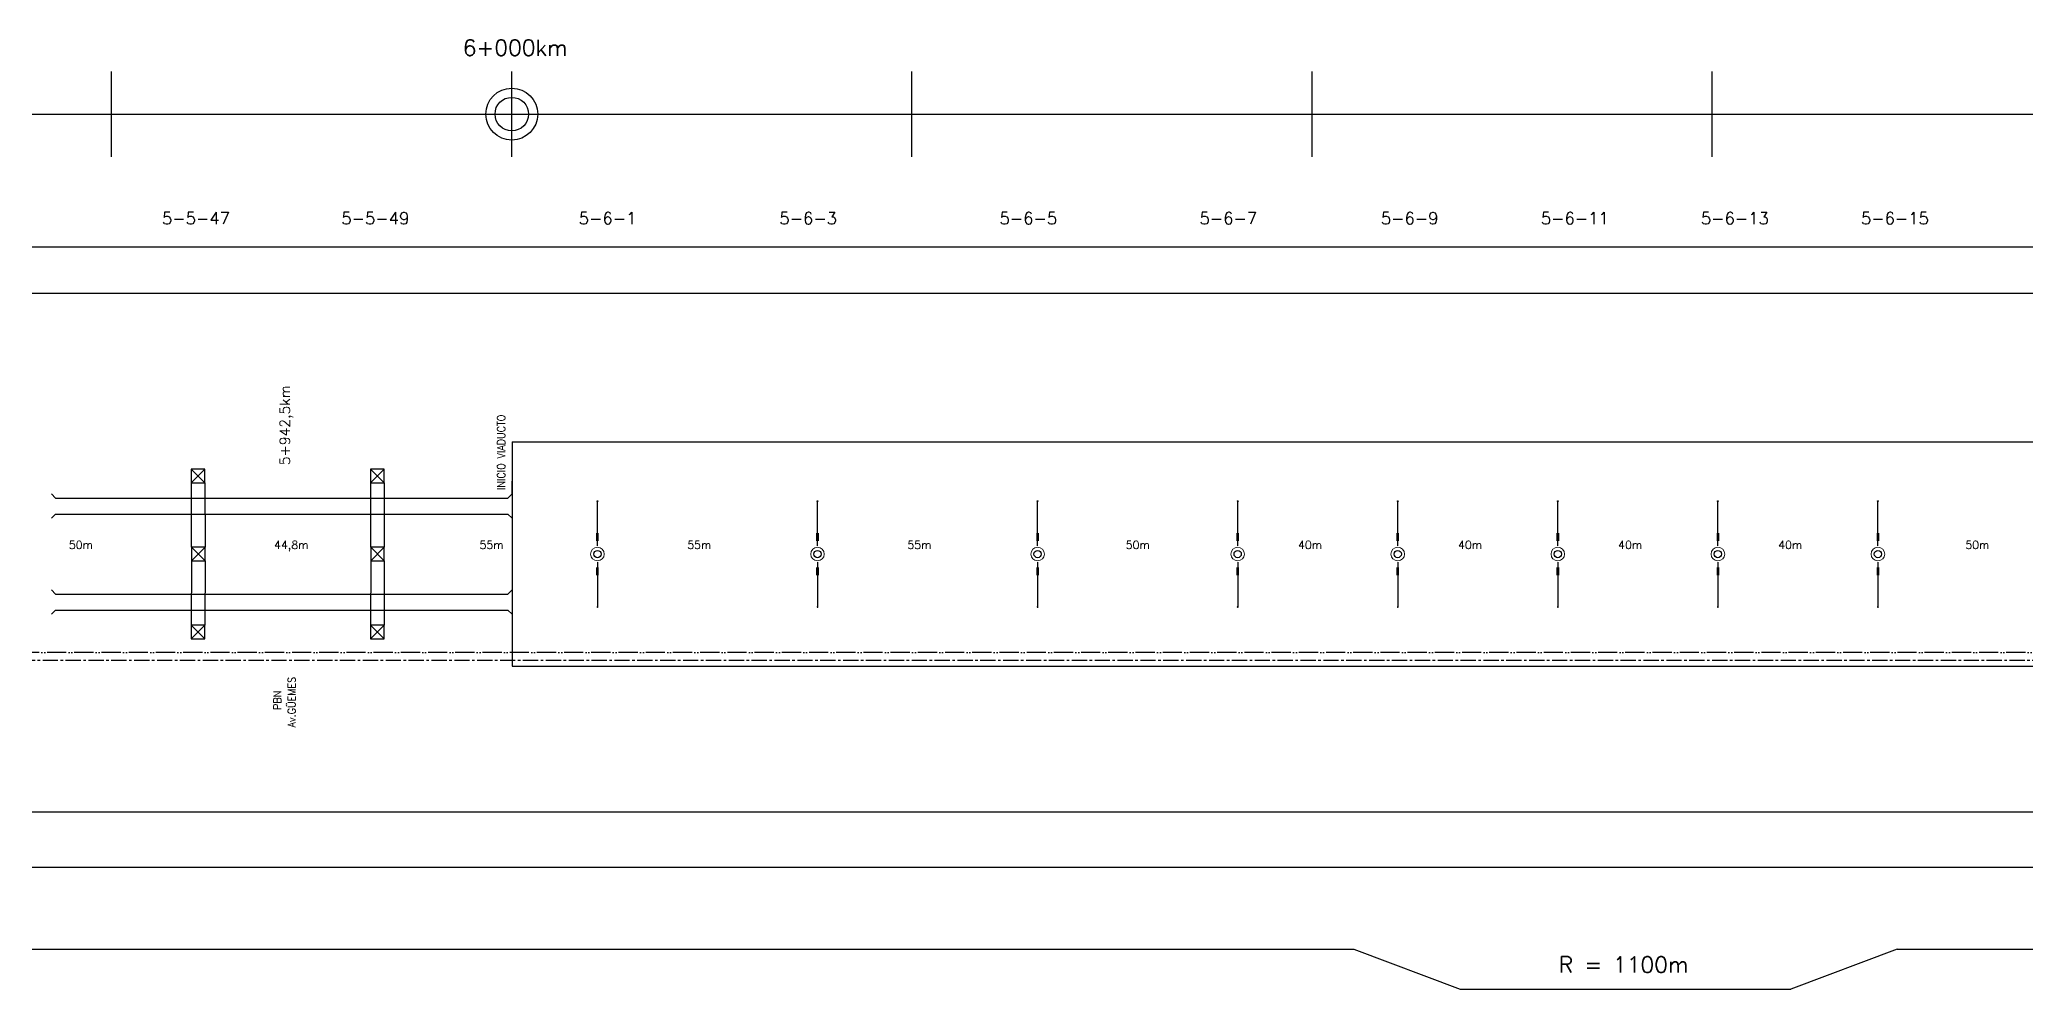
# Model space of a CAD drawing. Header units: millimetres. Extents: x 56 to 21898, y 218 to 1565.
# Drawn here: x 1950.2 to 2446.4, y 218.3 to 455.6 of the extents above; entities that cross this region are included whole.
import ezdxf

# ---------------------------------------------------------------- set-up
doc = ezdxf.new("R2010")
doc.units = ezdxf.units.MM
doc.linetypes.add('ACAD_ISO05W100', pattern=[33, 24, -3, 0, -3, 0, -3])
doc.linetypes.add('CENTER2', pattern=[28.575, 19.05, -3.175, 3.175, -3.175])
for name, color, linetype in [('Brazos', 9, 'Continuous'), ('Cable subt 1x300', 5, 'Continuous'), ('cable subt MT 2x1x35mm2', 1, 'Continuous'), ('longitud vano', 7, 'Continuous'), ('Nº de poste', 6, 'Continuous'), ('POSTES', 8, 'Continuous'), ('progresivas', 4, 'Continuous'), ('TEXTOS', 3, 'Continuous')]:
    doc.layers.add(name, color=color, linetype=linetype)
doc.styles.add('STYLE1', font='romans.shx')

# ---------------------------------------------------------------- blocks, each defined once
blk = doc.blocks.new('Poste metálico')
at = {"layer": 'POSTES', "lineweight": 18}
blk.add_circle((0, 0), 1.7, dxfattribs=at)
at = {"layer": 'POSTES'}
blk.add_circle((0, 0), 0.912, dxfattribs=at)
blk = doc.blocks.new('Brazo')
at = {"layer": 'Brazos'}
for p, q in [((0, 0.2), (0, -10.98)), ((-0.3, -1.23), (0.3, -1.23)), ((-0.3, -1.43), (0.3, -1.43)), ((-0.3, -1.64), (0.3, -1.64)), ((-0.3, -1.84), (0.3, -1.84)), ((-0.3, -2.04), (0.3, -2.04)), ((-0.3, -2.25), (0.3, -2.25)), ((-0.3, -2.45), (0.3, -2.45)), ((-0.3, -2.66), (0.3, -2.66)), ((-0.3, -2.86), (0.3, -2.86))]:
    blk.add_line(p, q, dxfattribs=at)
for start, end in [(37.0199, 217.0199), (217.0199, 37.0199)]:
    blk.add_arc((0, -10.98), 0.102, start, end, dxfattribs=at)

msp = doc.modelspace()

# ---------------------------------------------------------------- linework, layer by layer
for p, q in [((1968.1506, 426.3383), (1968.1506, 447.6025)), ((2068.1506, 426.3383), (2068.1506, 447.6025)), ((2168.1506, 426.3383), (2168.1506, 447.6025)), ((2268.1506, 426.3383), (2268.1506, 447.6025)), ((2368.1506, 426.3383), (2368.1506, 447.6025)), ((68.1506, 436.9704), (21897.5602, 436.9704)), ((68.1506, 403.8502), (21897.5602, 403.8502)), ((68.1506, 392.2176), (21897.5602, 392.2176)), ((2068.2112, 355.0418), (3601.1506, 355.0418)), ((2068.2112, 355.0418), (2068.2112, 299.0418)), ((2068.2112, 342.1024), (2068.2112, 345.2394)), ((1954.1506, 341.0418), (1953.0899, 342.1024)), ((1954.1506, 341.0418), (2067.1506, 341.0418)), ((2067.1506, 341.0418), (2068.2112, 342.1024)), ((1954.1506, 337.0418), (1953.0899, 335.9811)), ((1954.1506, 337.0418), (2067.1506, 337.0418)), ((2067.1506, 337.0418), (2068.2112, 335.9811)), ((1954.1506, 317.0418), (1953.0899, 318.1024)), ((2067.1506, 317.0418), (2068.2112, 318.1024)), ((1954.1506, 313.0418), (1953.0899, 311.9811)), ((1954.1506, 317.0418), (2067.1506, 317.0418)), ((1954.1506, 313.0418), (2067.1506, 313.0418)), ((2067.1506, 313.0418), (2068.2112, 311.9811)), ((2068.2112, 311.9811), (2068.2112, 300.0872)), ((2068.2112, 299.0418), (3869.1506, 299.0418)), ((68.1506, 262.6383), (21897.5602, 262.6383)), ((68.1506, 248.8066), (21897.5602, 248.8066)), ((1881.9777, 228.284), (2278.5802, 228.284)), ((2278.5802, 228.284), (2305.1702, 218.284)), ((2414.3405, 228.284), (2387.7505, 218.284)), ((2414.3405, 228.284), (3431.8393, 228.284)), ((2305.1702, 218.284), (2387.7505, 218.284))]:
    msp.add_line(p, q)
for radius in [6.4757, 4.1956]:
    msp.add_circle((2068.1506, 436.9704), radius)
at = {"layer": 'Cable subt 1x300', "linetype": 'ACAD_ISO05W100', "ltscale": 0.2}
msp.add_lwpolyline([(3950.035, 346.5185), (3942.4241, 346.5185), (3942.4241, 302.4254), (1920.8274, 302.4254), (1920.8274, 346.5185), (1917.5822, 346.5185)], dxfattribs=at)
at = {"layer": 'cable subt MT 2x1x35mm2', "linetype": 'CENTER2', "ltscale": 0.2}
msp.add_lwpolyline([(3951.3639, 307.5596), (3949.2661, 307.5596), (3949.2661, 300.4636), (1918.596, 300.4636), (1918.596, 307.565), (1916.2171, 307.565)], dxfattribs=at)
at = {"layer": 'POSTES'}
for p, q in [((1988.0506, 348.2185), (1991.4506, 344.8185)), ((1988.0506, 344.8185), (1991.4506, 348.2185)), ((2032.8506, 348.2185), (2036.2506, 344.8185)), ((2032.8506, 344.8185), (2036.2506, 348.2185)), ((1988.0506, 344.8185), (1988.0506, 328.7872)), ((1991.4506, 344.8185), (1991.496, 328.7872)), ((2032.8506, 344.8185), (2032.8506, 328.7872)), ((2036.2506, 344.8185), (2036.296, 328.7872)), ((1988.096, 328.7872), (1991.496, 325.3872)), ((1988.096, 325.3872), (1991.496, 328.7872)), ((2032.896, 328.7872), (2036.296, 325.3872)), ((2032.896, 325.3872), (2036.296, 328.7872)), ((1988.096, 325.3872), (1988.0506, 309.265)), ((1991.496, 325.3872), (1991.4506, 309.265)), ((2032.896, 325.3872), (2032.8506, 309.265)), ((2036.296, 325.3872), (2036.2506, 309.265)), ((1988.0506, 309.265), (1991.4506, 305.865)), ((1988.0506, 305.865), (1991.4506, 309.265)), ((2032.8506, 309.265), (2036.2506, 305.865)), ((2032.8506, 305.865), (2036.2506, 309.265))]:
    msp.add_line(p, q, dxfattribs=at)
for points in [[(1988.0506, 344.8185), (1991.4506, 344.8185), (1991.4506, 348.2185), (1988.0506, 348.2185)], [(2032.8506, 344.8185), (2036.2506, 344.8185), (2036.2506, 348.2185), (2032.8506, 348.2185)], [(1988.096, 325.3872), (1991.496, 325.3872), (1991.496, 328.7872), (1988.096, 328.7872)], [(2032.896, 325.3872), (2036.296, 325.3872), (2036.296, 328.7872), (2032.896, 328.7872)], [(1988.0506, 305.865), (1991.4506, 305.865), (1991.4506, 309.265), (1988.0506, 309.265)], [(2032.8506, 305.865), (2036.2506, 305.865), (2036.2506, 309.265), (2032.8506, 309.265)]]:
    msp.add_lwpolyline(points, close=True, dxfattribs=at)

# ---------------------------------------------------------------- block references
at = {"layer": 'Brazos', "xscale": -1, "rotation": 180}
for p in [(2089.5504, 329.2818), (2144.5505, 329.2818), (2199.5504, 329.2818), (2249.5504, 329.2818), (2289.5504, 329.2818), (2329.5504, 329.2818), (2369.5504, 329.2818), (2409.5504, 329.2818)]:
    msp.add_blockref('Brazo', p, dxfattribs=at)
at = {"layer": 'Brazos'}
for p in [(2089.5504, 324.8018), (2144.5505, 324.8018), (2199.5504, 324.8018), (2249.5504, 324.8018), (2289.5504, 324.8018), (2329.5504, 324.8018), (2369.5504, 324.8018), (2409.5504, 324.8018)]:
    msp.add_blockref('Brazo', p, dxfattribs=at)
at = {"layer": 'POSTES'}
for p in [(2089.5506, 327.0418), (2144.5507, 327.0418), (2199.5506, 327.0418), (2249.5506, 327.0418), (2289.5506, 327.0418), (2329.5506, 327.0418), (2369.5506, 327.0418), (2409.5506, 327.0418)]:
    msp.add_blockref('Poste metálico', p, dxfattribs=at)

# ---------------------------------------------------------------- texts
at = {"layer": 'longitud vano', "linetype": 'Continuous', "style": 'STYLE1'}
for s, p in [('50m', (1957.4631, 328.3382)), ('44,8m', (2008.7627, 328.3382)), ('55m', (2060.0962, 328.3382)), ('55m', (2112.0088, 328.3382)), ('55m', (2167.0088, 328.3382)), ('50m', (2221.5832, 328.3382)), ('40m', (2264.6327, 328.3382)), ('40m', (2304.6327, 328.3382)), ('40m', (2344.6327, 328.3382)), ('40m', (2384.6327, 328.3382)), ('50m', (2431.3925, 328.3382))]:
    msp.add_text(s, height=2, dxfattribs=at).set_placement(p)
at = {"layer": 'Nº de poste', "linetype": 'Continuous', "style": 'STYLE1'}
for s, p in [('5-5-47', (1980.7409, 409.4404)), ('5-5-49', (2025.5601, 409.4404)), ('5-6-1', (2084.8863, 409.4404)), ('5-6-3', (2135.0247, 409.4404)), ('5-6-5', (2190.0247, 409.4404)), ('5-6-7', (2240.0247, 409.4404)), ('5-6-9', (2285.3161, 409.4404)), ('5-6-11', (2325.3161, 409.4404)), ('5-6-13', (2365.3161, 409.4404)), ('5-6-15', (2405.3161, 409.4404))]:
    msp.add_text(s, height=3, dxfattribs=at).set_placement(p)
at = {"layer": 'progresivas', "linetype": 'Continuous', "style": 'STYLE1'}
msp.add_text('6+000km', height=4, dxfattribs=at).set_placement((2055.8989, 451.5643))
msp.add_text('5+942,5km', height=2.55, rotation=90, dxfattribs=at).set_placement((2012.7094, 349.2163))
at = {"layer": 'TEXTOS', "linetype": 'Continuous', "style": 'STYLE1', "width": 0.9}
for s, p in [('INICIO VIADUCTO', (2066.4638, 343.0575)), ('Av.GÜEMES', (2014.0929, 283.6812)), ('PBN', (2010.5034, 288.0798))]:
    msp.add_text(s, height=1.944, rotation=90, dxfattribs=at).set_placement(p)
at = {"layer": 'TEXTOS', "linetype": 'Continuous', "style": 'STYLE1'}
msp.add_text('R = 1100m', height=4, dxfattribs=at).set_placement((2329.8287, 222.4386))

doc.saveas('drawing.dxf')
